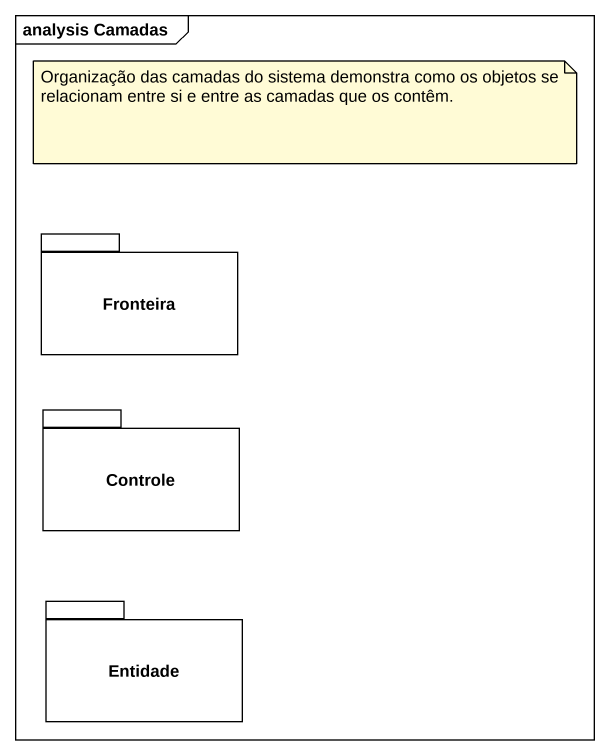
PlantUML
@startuml
mainframe analysis Camadas
package Fronteira {
}
package Controle {
}
package Entidade {
}
note as N1
  Organização das camadas do sistema demonstra como os objetos se relacionam entre si e entre as camadas que os contêm.
end note
@enduml
